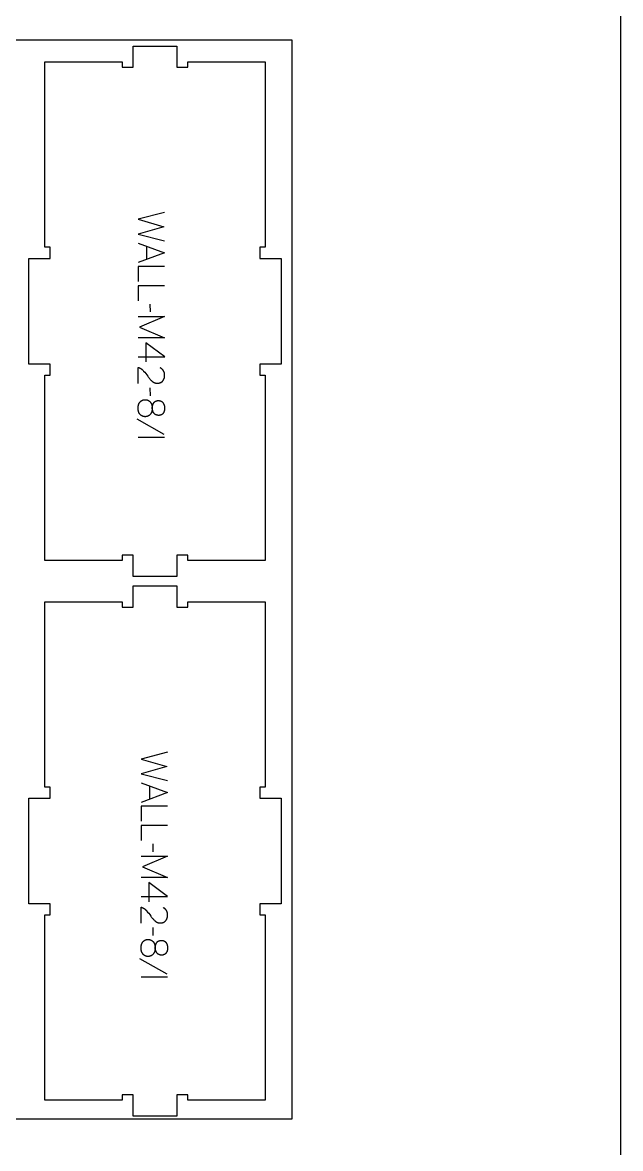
# Model space of a CAD drawing. Extents: x 2032 to 5216, y -27186 to -19593.
# Drawn here: x 4539 to 5216, y -21550 to -20277 of the extents above; entities that cross this region are included whole.
import ezdxf

# ---------------------------------------------------------------- set-up
doc = ezdxf.new("R2010")
doc.units = 0
for name, color, linetype in [('0_SHEET_SPRUCEPLY_2440X122', 1, 'CONTINUOUS'), ('1_ANYTOOL_1MMDEEP_LABELS_S', 2, 'CONTINUOUS'), ('4_ANYTOOL_CUTTHROUGH_OUTSI', 5, 'CONTINUOUS'), ('DONOTCUT', 18, 'CONTINUOUS')]:
    doc.layers.add(name, color=color, linetype=linetype)

msp = doc.modelspace()

# ---------------------------------------------------------------- linework, layer by layer
at = {"layer": '0_SHEET_SPRUCEPLY_2440X122'}
msp.add_lwpolyline([(4843.9, -20296.7), (4843.9, -21516.7), (2403.9, -21516.7), (2403.9, -20296.7)], close=True, dxfattribs=at)
at = {"layer": '1_ANYTOOL_1MMDEEP_LABELS_S'}
for points in [[(4699.9, -20491.8), (4669.9, -20499.5), (4699, -20508), (4669.9, -20516.4), (4699.9, -20523.9)], [(4669.9, -20526.5), (4699.9, -20537.4), (4669.9, -20548.5)], [(4679.5, -20530), (4679.5, -20544.9)], [(4699.9, -20552.7), (4669.9, -20552.7), (4669.9, -20569.8)], [(4699.9, -20574.6), (4669.9, -20574.6), (4669.9, -20591.7)], [(4683.8, -20604.3), (4683.7, -20595.5)], [(4669.9, -20609.4), (4699.9, -20609.4), (4671.5, -20621.4), (4699.8, -20633.4), (4669.9, -20633.4)], [(4669.9, -20655), (4700, -20655), (4678.6, -20639)], [(4678.6, -20639), (4678.6, -20660.8)], [(4670, -20685.2), (4670, -20666.9), (4670.5, -20667.1), (4670.7, -20667.1), (4670.9, -20667.2), (4671.1, -20667.3), (4671.3, -20667.4), (4671.6, -20667.5), (4671.8, -20667.6), (4672, -20667.7), (4672.2, -20667.8), (4672.4, -20667.9), (4672.6, -20668), (4672.8, -20668.1), (4673, -20668.2), (4673.2, -20668.4), (4673.4, -20668.5), (4673.6, -20668.6), (4673.8, -20668.7), (4673.9, -20668.9), (4674.1, -20669), (4674.3, -20669.2), (4674.5, -20669.3), (4674.7, -20669.5), (4674.8, -20669.6), (4675, -20669.8), (4675.2, -20669.9), (4675.3, -20670.1), (4675.5, -20670.3), (4675.7, -20670.4), (4675.8, -20670.6), (4676.1, -20671), (4677.4, -20672.4), (4678.6, -20673.9), (4679.7, -20675.4), (4680.8, -20677), (4681.4, -20677.7), (4682, -20678.5), (4682.5, -20679.2), (4683.1, -20679.9), (4683.7, -20680.5), (4684.3, -20681.2), (4684.9, -20681.8), (4685.6, -20682.4), (4685.7, -20682.5), (4685.9, -20682.7), (4686, -20682.8), (4686.2, -20682.9), (4686.4, -20683.1), (4686.5, -20683.2), (4686.7, -20683.3), (4686.9, -20683.4), (4687, -20683.5), (4687.2, -20683.6), (4687.4, -20683.7), (4687.6, -20683.8), (4687.8, -20683.9), (4687.9, -20684), (4688.1, -20684.1), (4688.3, -20684.2), (4688.5, -20684.2), (4688.7, -20684.3), (4688.9, -20684.4), (4689.1, -20684.4), (4689.3, -20684.5), (4689.5, -20684.5), (4689.7, -20684.6), (4689.9, -20684.6), (4690.1, -20684.6), (4690.4, -20684.7), (4690.6, -20684.7), (4690.8, -20684.7), (4691, -20684.7), (4691.2, -20684.7), (4691.5, -20684.7), (4691.7, -20684.7), (4691.9, -20684.7), (4692.2, -20684.7), (4692.4, -20684.7), (4692.7, -20684.7), (4692.9, -20684.7), (4693.1, -20684.7), (4693.4, -20684.6), (4693.6, -20684.6), (4693.8, -20684.5), (4694, -20684.5), (4694.2, -20684.4), (4694.4, -20684.4), (4694.6, -20684.3), (4694.8, -20684.3), (4695, -20684.2), (4695.2, -20684.1), (4695.4, -20684), (4695.6, -20683.9), (4695.8, -20683.9), (4696, -20683.8), (4696.1, -20683.7), (4696.3, -20683.6), (4696.5, -20683.4), (4696.6, -20683.3), (4696.8, -20683.2), (4697, -20683.1), (4697.1, -20682.9), (4697.3, -20682.8), (4697.4, -20682.7), (4697.5, -20682.5), (4697.7, -20682.4), (4697.8, -20682.2), (4697.9, -20682.1), (4698.1, -20681.9), (4698.2, -20681.7), (4698.3, -20681.6), (4698.4, -20681.4), (4698.5, -20681.2), (4698.6, -20681), (4698.7, -20680.9), (4698.8, -20680.7), (4698.9, -20680.5), (4699, -20680.3), (4699.1, -20680.1), (4699.2, -20679.9), (4699.2, -20679.8), (4699.3, -20679.6), (4699.4, -20679.4), (4699.4, -20679.2), (4699.5, -20679), (4699.6, -20678.7), (4699.6, -20678.5), (4699.7, -20678.3), (4699.7, -20678.1), (4699.7, -20677.9), (4699.8, -20677.7), (4699.8, -20677.5), (4699.8, -20677.2), (4699.9, -20677), (4699.9, -20676.8), (4699.9, -20676.5), (4699.9, -20676.3), (4699.9, -20675.8), (4699.9, -20675.5), (4699.9, -20675.1), (4699.9, -20674.8), (4699.8, -20674.4), (4699.8, -20674.1), (4699.7, -20673.7), (4699.7, -20673.4), (4699.6, -20673.1), (4699.5, -20672.8), (4699.5, -20672.6), (4699.4, -20672.5), (4699.4, -20672.3), (4699.3, -20672.2), (4699.3, -20672), (4699.2, -20671.9), (4699.1, -20671.7), (4699.1, -20671.6), (4699, -20671.4), (4698.9, -20671.3), (4698.9, -20671.2), (4698.8, -20671), (4698.7, -20670.9), (4698.6, -20670.8), (4698.6, -20670.6), (4698.5, -20670.5), (4698.4, -20670.4), (4698.3, -20670.2), (4698.2, -20670.1), (4698.1, -20670), (4698, -20669.9), (4697.9, -20669.7), (4697.8, -20669.6), (4697.7, -20669.5), (4697.6, -20669.4), (4697.5, -20669.3), (4697.4, -20669.2), (4697.3, -20669.1), (4697.2, -20668.9), (4697, -20668.8), (4696.9, -20668.7), (4696.8, -20668.6), (4696.5, -20668.4), (4696.3, -20668.2), (4696, -20668), (4695.7, -20667.9), (4695.4, -20667.7), (4695.1, -20667.5), (4694.8, -20667.3)], [(4683.8, -20698.9), (4683.7, -20690.1)], [(4699.4, -20742.7), (4668.7, -20725.5)], [(4699.9, -20746.2), (4669.9, -20746.2)], [(4703.3, -21101.8), (4673.3, -21109.5), (4702.4, -21118), (4673.3, -21126.4), (4703.3, -21133.9)], [(4673.3, -21136.5), (4703.3, -21147.4), (4673.3, -21158.5)], [(4682.8, -21140), (4682.8, -21154.9)], [(4703.3, -21162.7), (4673.3, -21162.7), (4673.3, -21179.8)], [(4703.3, -21184.6), (4673.3, -21184.6), (4673.3, -21201.7)], [(4687.1, -21214.3), (4687.1, -21205.5)], [(4673.3, -21219.4), (4703.3, -21219.4), (4674.9, -21231.4), (4703.1, -21243.4), (4673.3, -21243.4)], [(4673.3, -21265), (4703.3, -21265), (4681.9, -21249)], [(4681.9, -21249), (4681.9, -21270.8)], [(4673.3, -21295.2), (4673.3, -21276.9), (4673.8, -21277.1), (4674, -21277.1), (4674.2, -21277.2), (4674.5, -21277.3), (4674.7, -21277.4), (4674.9, -21277.5), (4675.1, -21277.6), (4675.3, -21277.7), (4675.5, -21277.8), (4675.7, -21277.9), (4675.9, -21278), (4676.1, -21278.1), (4676.3, -21278.2), (4676.5, -21278.4), (4676.7, -21278.5), (4676.9, -21278.6), (4677.1, -21278.7), (4677.3, -21278.9), (4677.5, -21279), (4677.6, -21279.2), (4677.8, -21279.3), (4678, -21279.5), (4678.2, -21279.6), (4678.4, -21279.8), (4678.5, -21279.9), (4678.7, -21280.1), (4678.9, -21280.3), (4679, -21280.4), (4679.2, -21280.6), (4679.5, -21281), (4680.7, -21282.4), (4681.9, -21283.9), (4683.1, -21285.4), (4684.2, -21287), (4684.7, -21287.7), (4685.3, -21288.5), (4685.9, -21289.2), (4686.5, -21289.9), (4687.1, -21290.5), (4687.7, -21291.2), (4688.3, -21291.8), (4688.9, -21292.4), (4689.1, -21292.5), (4689.2, -21292.7), (4689.4, -21292.8), (4689.5, -21292.9), (4689.7, -21293.1), (4689.9, -21293.2), (4690, -21293.3), (4690.2, -21293.4), (4690.4, -21293.5), (4690.6, -21293.6), (4690.7, -21293.7), (4690.9, -21293.8), (4691.1, -21293.9), (4691.3, -21294), (4691.5, -21294.1), (4691.7, -21294.2), (4691.9, -21294.2), (4692.1, -21294.3), (4692.3, -21294.4), (4692.5, -21294.4), (4692.7, -21294.5), (4692.9, -21294.5), (4693.1, -21294.6), (4693.3, -21294.6), (4693.5, -21294.6), (4693.7, -21294.7), (4693.9, -21294.7), (4694.1, -21294.7), (4694.4, -21294.7), (4694.6, -21294.7), (4694.8, -21294.7), (4695, -21294.7), (4695.3, -21294.7), (4695.5, -21294.7), (4695.8, -21294.7), (4696, -21294.7), (4696.2, -21294.7), (4696.5, -21294.7), (4696.7, -21294.6), (4696.9, -21294.6), (4697.1, -21294.5), (4697.4, -21294.5), (4697.6, -21294.4), (4697.8, -21294.4), (4698, -21294.3), (4698.2, -21294.3), (4698.4, -21294.2), (4698.6, -21294.1), (4698.8, -21294), (4698.9, -21293.9), (4699.1, -21293.9), (4699.3, -21293.8), (4699.5, -21293.7), (4699.7, -21293.6), (4699.8, -21293.4), (4700, -21293.3), (4700.1, -21293.2), (4700.3, -21293.1), (4700.4, -21292.9), (4700.6, -21292.8), (4700.7, -21292.7), (4700.9, -21292.5), (4701, -21292.4), (4701.2, -21292.2), (4701.3, -21292.1), (4701.4, -21291.9), (4701.5, -21291.7), (4701.6, -21291.6), (4701.8, -21291.4), (4701.9, -21291.2), (4702, -21291), (4702.1, -21290.9), (4702.2, -21290.7), (4702.3, -21290.5), (4702.3, -21290.3), (4702.4, -21290.1), (4702.5, -21289.9), (4702.6, -21289.8), (4702.7, -21289.6), (4702.7, -21289.4), (4702.8, -21289.2), (4702.8, -21289), (4702.9, -21288.7), (4703, -21288.5), (4703, -21288.3), (4703, -21288.1), (4703.1, -21287.9), (4703.1, -21287.7), (4703.2, -21287.5), (4703.2, -21287.2), (4703.2, -21287), (4703.2, -21286.8), (4703.2, -21286.5), (4703.2, -21286.3), (4703.3, -21285.8), (4703.2, -21285.5), (4703.2, -21285.1), (4703.2, -21284.8), (4703.2, -21284.4), (4703.1, -21284.1), (4703.1, -21283.7), (4703, -21283.4), (4702.9, -21283.1), (4702.8, -21282.8), (4702.8, -21282.6), (4702.8, -21282.5), (4702.7, -21282.3), (4702.6, -21282.2), (4702.6, -21282), (4702.5, -21281.9), (4702.5, -21281.7), (4702.4, -21281.6), (4702.3, -21281.4), (4702.3, -21281.3), (4702.2, -21281.2), (4702.1, -21281), (4702.1, -21280.9), (4702, -21280.8), (4701.9, -21280.6), (4701.8, -21280.5), (4701.7, -21280.4), (4701.6, -21280.2), (4701.5, -21280.1), (4701.5, -21280), (4701.4, -21279.9), (4701.3, -21279.7), (4701.2, -21279.6), (4701.1, -21279.5), (4700.9, -21279.4), (4700.8, -21279.3), (4700.7, -21279.2), (4700.6, -21279.1), (4700.5, -21278.9), (4700.4, -21278.8), (4700.3, -21278.7), (4700.1, -21278.6), (4699.9, -21278.4), (4699.6, -21278.2), (4699.3, -21278), (4699.1, -21277.9), (4698.8, -21277.7), (4698.5, -21277.5), (4698.2, -21277.3)], [(4687.1, -21308.9), (4687.1, -21300.1)], [(4702.8, -21352.7), (4672, -21335.5)], [(4703.3, -21356.2), (4673.3, -21356.2)]]:
    msp.add_lwpolyline(points, dxfattribs=at)
for points in [[(4685.9, -20713), (4685.9, -20713.5), (4685.9, -20714), (4685.8, -20714.3), (4685.8, -20714.6), (4685.8, -20714.8), (4685.8, -20715), (4685.7, -20715.3), (4685.7, -20715.5), (4685.6, -20715.8), (4685.6, -20716), (4685.5, -20716.2), (4685.5, -20716.5), (4685.4, -20716.7), (4685.3, -20716.9), (4685.3, -20717.1), (4685.2, -20717.3), (4685.1, -20717.5), (4685, -20717.7), (4684.9, -20717.9), (4684.9, -20718.1), (4684.8, -20718.3), (4684.7, -20718.5), (4684.5, -20718.7), (4684.4, -20718.9), (4684.3, -20719.1), (4684.2, -20719.3), (4684.1, -20719.4), (4684, -20719.6), (4683.8, -20719.8), (4683.7, -20720), (4683.5, -20720.1), (4683.4, -20720.3), (4683.3, -20720.4), (4683.1, -20720.6), (4683, -20720.7), (4682.8, -20720.8), (4682.7, -20721), (4682.5, -20721.1), (4682.3, -20721.2), (4682.2, -20721.3), (4682, -20721.5), (4681.8, -20721.6), (4681.7, -20721.7), (4681.5, -20721.8), (4681.3, -20721.8), (4681.1, -20721.9), (4681, -20722), (4680.8, -20722.1), (4680.6, -20722.2), (4680.4, -20722.2), (4680.2, -20722.3), (4680, -20722.3), (4679.8, -20722.4), (4679.6, -20722.4), (4679.4, -20722.5), (4679.2, -20722.5), (4679, -20722.5), (4678.8, -20722.5), (4678.5, -20722.6), (4678.3, -20722.6), (4678.1, -20722.6), (4677.9, -20722.6), (4677.7, -20722.6), (4677.4, -20722.6), (4677.2, -20722.6), (4677, -20722.5), (4676.8, -20722.5), (4676.6, -20722.5), (4676.4, -20722.5), (4676.2, -20722.4), (4675.9, -20722.4), (4675.7, -20722.3), (4675.6, -20722.3), (4675.4, -20722.2), (4675.2, -20722.2), (4675, -20722.1), (4674.8, -20722), (4674.6, -20721.9), (4674.4, -20721.8), (4674.3, -20721.8), (4674.1, -20721.7), (4673.9, -20721.6), (4673.7, -20721.5), (4673.6, -20721.3), (4673.4, -20721.2), (4673.2, -20721.1), (4673.1, -20721), (4672.9, -20720.8), (4672.8, -20720.7), (4672.6, -20720.6), (4672.5, -20720.4), (4672.4, -20720.3), (4672.2, -20720.1), (4672.1, -20720), (4671.9, -20719.8), (4671.8, -20719.6), (4671.7, -20719.4), (4671.6, -20719.3), (4671.5, -20719.1), (4671.3, -20718.9), (4671.2, -20718.7), (4671.1, -20718.5), (4671, -20718.3), (4670.9, -20718.1), (4670.8, -20717.9), (4670.8, -20717.7), (4670.7, -20717.5), (4670.6, -20717.3), (4670.5, -20717.1), (4670.5, -20716.9), (4670.4, -20716.7), (4670.3, -20716.5), (4670.3, -20716.2), (4670.2, -20716), (4670.2, -20715.8), (4670.1, -20715.5), (4670.1, -20715.3), (4670, -20715), (4670, -20714.8), (4670, -20714.6), (4670, -20714.3), (4669.9, -20714), (4669.9, -20713.5), (4669.9, -20713), (4669.9, -20712.5), (4669.9, -20711.9), (4670, -20711.7), (4670, -20711.4), (4670, -20711.2), (4670, -20710.9), (4670.1, -20710.7), (4670.1, -20710.5), (4670.2, -20710.2), (4670.2, -20710), (4670.3, -20709.8), (4670.3, -20709.6), (4670.4, -20709.3), (4670.5, -20709.1), (4670.5, -20708.9), (4670.6, -20708.7), (4670.7, -20708.5), (4670.8, -20708.3), (4670.8, -20708.1), (4670.9, -20707.9), (4671, -20707.7), (4671.1, -20707.5), (4671.2, -20707.3), (4671.3, -20707.1), (4671.5, -20706.9), (4671.6, -20706.8), (4671.7, -20706.6), (4671.8, -20706.4), (4671.9, -20706.2), (4672.1, -20706.1), (4672.2, -20705.9), (4672.4, -20705.7), (4672.5, -20705.6), (4672.6, -20705.4), (4672.8, -20705.3), (4672.9, -20705.2), (4673.1, -20705), (4673.2, -20704.9), (4673.4, -20704.8), (4673.6, -20704.7), (4673.7, -20704.6), (4673.9, -20704.5), (4674.1, -20704.4), (4674.3, -20704.3), (4674.4, -20704.2), (4674.6, -20704.1), (4674.8, -20704), (4675, -20703.9), (4675.2, -20703.9), (4675.4, -20703.8), (4675.6, -20703.7), (4675.7, -20703.7), (4675.9, -20703.6), (4676.2, -20703.6), (4676.4, -20703.6), (4676.6, -20703.5), (4676.8, -20703.5), (4677, -20703.5), (4677.2, -20703.5), (4677.4, -20703.4), (4677.7, -20703.4), (4677.9, -20703.4), (4678.1, -20703.4), (4678.3, -20703.4), (4678.5, -20703.5), (4678.8, -20703.5), (4679, -20703.5), (4679.2, -20703.5), (4679.4, -20703.6), (4679.6, -20703.6), (4679.8, -20703.6), (4680, -20703.7), (4680.2, -20703.7), (4680.4, -20703.8), (4680.6, -20703.9), (4680.8, -20703.9), (4681, -20704), (4681.1, -20704.1), (4681.3, -20704.2), (4681.5, -20704.3), (4681.7, -20704.4), (4681.8, -20704.5), (4682, -20704.6), (4682.2, -20704.7), (4682.3, -20704.8), (4682.5, -20704.9), (4682.7, -20705), (4682.8, -20705.2), (4683, -20705.3), (4683.1, -20705.4), (4683.3, -20705.6), (4683.4, -20705.7), (4683.5, -20705.9), (4683.7, -20706.1), (4683.8, -20706.2), (4684, -20706.4), (4684.1, -20706.6), (4684.2, -20706.8), (4684.3, -20706.9), (4684.4, -20707.1), (4684.5, -20707.3), (4684.7, -20707.5), (4684.8, -20707.7), (4684.9, -20707.9), (4684.9, -20708.1), (4685, -20708.3), (4685.1, -20708.5), (4685.2, -20708.7), (4685.3, -20708.9), (4685.3, -20709.1), (4685.4, -20709.3), (4685.5, -20709.6), (4685.5, -20709.8), (4685.6, -20710), (4685.6, -20710.2), (4685.7, -20710.5), (4685.7, -20710.7), (4685.8, -20710.9), (4685.8, -20711.2), (4685.8, -20711.4), (4685.8, -20711.7), (4685.9, -20711.9), (4685.9, -20712.5)], [(4699.9, -20713.1), (4699.9, -20713.5), (4699.9, -20713.9), (4699.9, -20714.3), (4699.8, -20714.5), (4699.8, -20714.7), (4699.8, -20714.9), (4699.7, -20715.1), (4699.7, -20715.3), (4699.7, -20715.5), (4699.6, -20715.7), (4699.6, -20715.8), (4699.5, -20716), (4699.5, -20716.2), (4699.4, -20716.4), (4699.4, -20716.6), (4699.3, -20716.7), (4699.3, -20716.9), (4699.2, -20717.1), (4699.1, -20717.2), (4699, -20717.4), (4699, -20717.6), (4698.9, -20717.7), (4698.8, -20717.9), (4698.7, -20718), (4698.6, -20718.2), (4698.5, -20718.3), (4698.4, -20718.5), (4698.3, -20718.6), (4698.2, -20718.8), (4698.1, -20718.9), (4698, -20719.1), (4697.9, -20719.2), (4697.8, -20719.3), (4697.7, -20719.4), (4697.6, -20719.6), (4697.4, -20719.7), (4697.3, -20719.8), (4697.2, -20719.9), (4697, -20720), (4696.9, -20720.1), (4696.7, -20720.2), (4696.6, -20720.3), (4696.4, -20720.4), (4696.3, -20720.4), (4696.1, -20720.5), (4696, -20720.6), (4695.8, -20720.6), (4695.6, -20720.7), (4695.5, -20720.8), (4695.3, -20720.8), (4695.1, -20720.9), (4694.9, -20720.9), (4694.7, -20720.9), (4694.6, -20721), (4694.4, -20721), (4694.2, -20721), (4694, -20721.1), (4693.8, -20721.1), (4693.6, -20721.1), (4693.4, -20721.1), (4693.1, -20721.1), (4692.9, -20721.1), (4692.7, -20721.1), (4692.5, -20721.1), (4692.3, -20721), (4692, -20721), (4691.8, -20721), (4691.6, -20721), (4691.4, -20720.9), (4691.2, -20720.9), (4691, -20720.8), (4690.9, -20720.8), (4690.7, -20720.7), (4690.5, -20720.7), (4690.3, -20720.6), (4690.1, -20720.5), (4690, -20720.4), (4689.8, -20720.4), (4689.6, -20720.3), (4689.5, -20720.2), (4689.3, -20720.1), (4689.2, -20720), (4689, -20719.9), (4688.9, -20719.8), (4688.7, -20719.6), (4688.6, -20719.5), (4688.5, -20719.4), (4688.3, -20719.3), (4688.2, -20719.1), (4688.1, -20719), (4688, -20718.8), (4687.9, -20718.7), (4687.7, -20718.5), (4687.6, -20718.4), (4687.5, -20718.2), (4687.4, -20718), (4687.3, -20717.9), (4687.2, -20717.7), (4687.1, -20717.5), (4687.1, -20717.4), (4687, -20717.2), (4686.9, -20717), (4686.8, -20716.8), (4686.7, -20716.7), (4686.7, -20716.5), (4686.6, -20716.3), (4686.5, -20716.1), (4686.5, -20716), (4686.4, -20715.8), (4686.4, -20715.6), (4686.3, -20715.4), (4686.3, -20715.2), (4686.2, -20715.1), (4686.2, -20714.9), (4686.2, -20714.7), (4686.1, -20714.5), (4686.1, -20714.3), (4686.1, -20714.1), (4686, -20713.9), (4686, -20713.7), (4686, -20713.5), (4686, -20713.3), (4686, -20713.1), (4686, -20712.7), (4686, -20712.3), (4686, -20712), (4686, -20711.6), (4686.1, -20711.4), (4686.1, -20711.2), (4686.1, -20711), (4686.1, -20710.9), (4686.2, -20710.7), (4686.2, -20710.5), (4686.3, -20710.3), (4686.3, -20710.1), (4686.3, -20709.9), (4686.4, -20709.8), (4686.4, -20709.6), (4686.5, -20709.4), (4686.6, -20709.2), (4686.6, -20709.1), (4686.7, -20708.9), (4686.8, -20708.7), (4686.8, -20708.6), (4686.9, -20708.4), (4687, -20708.2), (4687.1, -20708), (4687.2, -20707.7), (4687.4, -20707.4), (4687.6, -20707.1), (4687.7, -20706.9), (4687.8, -20706.7), (4687.9, -20706.6), (4688, -20706.4), (4688.2, -20706.3), (4688.3, -20706.2), (4688.4, -20706.1), (4688.4, -20706), (4688.5, -20706), (4688.6, -20705.9), (4688.6, -20705.9), (4688.7, -20705.8), (4688.8, -20705.7), (4688.8, -20705.7), (4688.9, -20705.6), (4689, -20705.6), (4689, -20705.5), (4689.1, -20705.5), (4689.2, -20705.4), (4689.3, -20705.4), (4689.3, -20705.3), (4689.4, -20705.3), (4689.6, -20705.2), (4689.7, -20705.1), (4689.9, -20705), (4690.1, -20705), (4690.3, -20704.9), (4690.4, -20704.8), (4690.6, -20704.8), (4690.8, -20704.7), (4691, -20704.7), (4691.2, -20704.6), (4691.4, -20704.6), (4691.6, -20704.6), (4691.8, -20704.5), (4692, -20704.5), (4692.2, -20704.5), (4692.4, -20704.5), (4692.7, -20704.5), (4692.9, -20704.5), (4693.1, -20704.5), (4693.3, -20704.5), (4693.5, -20704.5), (4693.8, -20704.5), (4694, -20704.5), (4694.2, -20704.6), (4694.4, -20704.6), (4694.6, -20704.6), (4694.8, -20704.7), (4695, -20704.7), (4695.2, -20704.8), (4695.3, -20704.8), (4695.5, -20704.9), (4695.7, -20705), (4695.9, -20705), (4696, -20705.1), (4696.2, -20705.2), (4696.4, -20705.3), (4696.5, -20705.4), (4696.7, -20705.5), (4696.7, -20705.5), (4696.8, -20705.6), (4696.9, -20705.6), (4697, -20705.7), (4697.1, -20705.8), (4697.2, -20705.9), (4697.4, -20706.1), (4697.5, -20706.2), (4697.6, -20706.3), (4697.8, -20706.5), (4697.9, -20706.6), (4698, -20706.8), (4698.1, -20706.9), (4698.2, -20707.1), (4698.3, -20707.3), (4698.4, -20707.4), (4698.5, -20707.6), (4698.6, -20707.8), (4698.7, -20707.9), (4698.8, -20708.1), (4698.9, -20708.3), (4699, -20708.5), (4699, -20708.6), (4699.1, -20708.8), (4699.2, -20709), (4699.2, -20709.2), (4699.3, -20709.4), (4699.4, -20709.5), (4699.4, -20709.7), (4699.5, -20709.9), (4699.5, -20710.1), (4699.6, -20710.3), (4699.6, -20710.5), (4699.7, -20710.7), (4699.7, -20710.9), (4699.7, -20711.1), (4699.8, -20711.5), (4699.9, -20711.9), (4699.9, -20712.3), (4699.9, -20712.7)], [(4689.2, -21323), (4689.2, -21323.5), (4689.2, -21324), (4689.2, -21324.3), (4689.2, -21324.6), (4689.1, -21324.8), (4689.1, -21325), (4689.1, -21325.3), (4689, -21325.5), (4689, -21325.8), (4688.9, -21326), (4688.9, -21326.2), (4688.8, -21326.5), (4688.8, -21326.7), (4688.7, -21326.9), (4688.6, -21327.1), (4688.5, -21327.3), (4688.5, -21327.5), (4688.4, -21327.7), (4688.3, -21327.9), (4688.2, -21328.1), (4688.1, -21328.3), (4688, -21328.5), (4687.9, -21328.7), (4687.8, -21328.9), (4687.7, -21329.1), (4687.5, -21329.3), (4687.4, -21329.4), (4687.3, -21329.6), (4687.2, -21329.8), (4687, -21330), (4686.9, -21330.1), (4686.7, -21330.3), (4686.6, -21330.4), (4686.5, -21330.6), (4686.3, -21330.7), (4686.2, -21330.8), (4686, -21331), (4685.8, -21331.1), (4685.7, -21331.2), (4685.5, -21331.3), (4685.3, -21331.5), (4685.2, -21331.6), (4685, -21331.7), (4684.8, -21331.8), (4684.7, -21331.8), (4684.5, -21331.9), (4684.3, -21332), (4684.1, -21332.1), (4683.9, -21332.2), (4683.7, -21332.2), (4683.5, -21332.3), (4683.3, -21332.3), (4683.1, -21332.4), (4682.9, -21332.4), (4682.7, -21332.5), (4682.5, -21332.5), (4682.3, -21332.5), (4682.1, -21332.5), (4681.9, -21332.6), (4681.7, -21332.6), (4681.4, -21332.6), (4681.2, -21332.6), (4681, -21332.6), (4680.8, -21332.6), (4680.6, -21332.6), (4680.3, -21332.5), (4680.1, -21332.5), (4679.9, -21332.5), (4679.7, -21332.5), (4679.5, -21332.4), (4679.3, -21332.4), (4679.1, -21332.3), (4678.9, -21332.3), (4678.7, -21332.2), (4678.5, -21332.2), (4678.3, -21332.1), (4678.1, -21332), (4677.9, -21331.9), (4677.8, -21331.8), (4677.6, -21331.8), (4677.4, -21331.7), (4677.2, -21331.6), (4677.1, -21331.5), (4676.9, -21331.3), (4676.8, -21331.2), (4676.6, -21331.1), (4676.4, -21331), (4676.3, -21330.8), (4676.1, -21330.7), (4676, -21330.6), (4675.8, -21330.4), (4675.7, -21330.3), (4675.6, -21330.1), (4675.4, -21330), (4675.3, -21329.8), (4675.2, -21329.6), (4675, -21329.4), (4674.9, -21329.3), (4674.8, -21329.1), (4674.7, -21328.9), (4674.6, -21328.7), (4674.5, -21328.5), (4674.4, -21328.3), (4674.3, -21328.1), (4674.2, -21327.9), (4674.1, -21327.7), (4674, -21327.5), (4673.9, -21327.3), (4673.9, -21327.1), (4673.8, -21326.9), (4673.7, -21326.7), (4673.7, -21326.5), (4673.6, -21326.2), (4673.6, -21326), (4673.5, -21325.8), (4673.5, -21325.5), (4673.4, -21325.3), (4673.4, -21325), (4673.4, -21324.8), (4673.3, -21324.6), (4673.3, -21324.3), (4673.3, -21324), (4673.3, -21323.5), (4673.3, -21323), (4673.3, -21322.5), (4673.3, -21321.9), (4673.3, -21321.7), (4673.3, -21321.4), (4673.4, -21321.2), (4673.4, -21320.9), (4673.4, -21320.7), (4673.5, -21320.5), (4673.5, -21320.2), (4673.6, -21320), (4673.6, -21319.8), (4673.7, -21319.6), (4673.7, -21319.3), (4673.8, -21319.1), (4673.9, -21318.9), (4673.9, -21318.7), (4674, -21318.5), (4674.1, -21318.3), (4674.2, -21318.1), (4674.3, -21317.9), (4674.4, -21317.7), (4674.5, -21317.5), (4674.6, -21317.3), (4674.7, -21317.1), (4674.8, -21316.9), (4674.9, -21316.8), (4675, -21316.6), (4675.2, -21316.4), (4675.3, -21316.2), (4675.4, -21316.1), (4675.6, -21315.9), (4675.7, -21315.7), (4675.8, -21315.6), (4676, -21315.4), (4676.1, -21315.3), (4676.3, -21315.2), (4676.4, -21315), (4676.6, -21314.9), (4676.8, -21314.8), (4676.9, -21314.7), (4677.1, -21314.6), (4677.2, -21314.5), (4677.4, -21314.4), (4677.6, -21314.3), (4677.8, -21314.2), (4677.9, -21314.1), (4678.1, -21314), (4678.3, -21313.9), (4678.5, -21313.9), (4678.7, -21313.8), (4678.9, -21313.7), (4679.1, -21313.7), (4679.3, -21313.6), (4679.5, -21313.6), (4679.7, -21313.6), (4679.9, -21313.5), (4680.1, -21313.5), (4680.3, -21313.5), (4680.6, -21313.5), (4680.8, -21313.4), (4681, -21313.4), (4681.2, -21313.4), (4681.4, -21313.4), (4681.7, -21313.4), (4681.9, -21313.5), (4682.1, -21313.5), (4682.3, -21313.5), (4682.5, -21313.5), (4682.7, -21313.6), (4682.9, -21313.6), (4683.1, -21313.6), (4683.3, -21313.7), (4683.5, -21313.7), (4683.7, -21313.8), (4683.9, -21313.9), (4684.1, -21313.9), (4684.3, -21314), (4684.5, -21314.1), (4684.7, -21314.2), (4684.8, -21314.3), (4685, -21314.4), (4685.2, -21314.5), (4685.3, -21314.6), (4685.5, -21314.7), (4685.7, -21314.8), (4685.8, -21314.9), (4686, -21315), (4686.2, -21315.2), (4686.3, -21315.3), (4686.5, -21315.4), (4686.6, -21315.6), (4686.7, -21315.7), (4686.9, -21315.9), (4687, -21316.1), (4687.2, -21316.2), (4687.3, -21316.4), (4687.4, -21316.6), (4687.5, -21316.8), (4687.7, -21316.9), (4687.8, -21317.1), (4687.9, -21317.3), (4688, -21317.5), (4688.1, -21317.7), (4688.2, -21317.9), (4688.3, -21318.1), (4688.4, -21318.3), (4688.5, -21318.5), (4688.5, -21318.7), (4688.6, -21318.9), (4688.7, -21319.1), (4688.8, -21319.3), (4688.8, -21319.6), (4688.9, -21319.8), (4688.9, -21320), (4689, -21320.2), (4689, -21320.5), (4689.1, -21320.7), (4689.1, -21320.9), (4689.1, -21321.2), (4689.2, -21321.4), (4689.2, -21321.7), (4689.2, -21321.9), (4689.2, -21322.5)], [(4703.3, -21323.1), (4703.2, -21323.5), (4703.2, -21323.9), (4703.2, -21324.3), (4703.2, -21324.5), (4703.1, -21324.7), (4703.1, -21324.9), (4703.1, -21325.1), (4703.1, -21325.3), (4703, -21325.5), (4703, -21325.7), (4702.9, -21325.8), (4702.9, -21326), (4702.8, -21326.2), (4702.8, -21326.4), (4702.7, -21326.6), (4702.7, -21326.7), (4702.6, -21326.9), (4702.5, -21327.1), (4702.5, -21327.2), (4702.4, -21327.4), (4702.3, -21327.6), (4702.2, -21327.7), (4702.1, -21327.9), (4702.1, -21328), (4702, -21328.2), (4701.9, -21328.3), (4701.8, -21328.5), (4701.7, -21328.6), (4701.6, -21328.8), (4701.5, -21328.9), (4701.4, -21329.1), (4701.3, -21329.2), (4701.1, -21329.3), (4701, -21329.4), (4700.9, -21329.6), (4700.8, -21329.7), (4700.6, -21329.8), (4700.5, -21329.9), (4700.4, -21330), (4700.2, -21330.1), (4700.1, -21330.2), (4699.9, -21330.3), (4699.8, -21330.4), (4699.6, -21330.4), (4699.5, -21330.5), (4699.3, -21330.6), (4699.1, -21330.6), (4699, -21330.7), (4698.8, -21330.8), (4698.6, -21330.8), (4698.5, -21330.9), (4698.3, -21330.9), (4698.1, -21330.9), (4697.9, -21331), (4697.7, -21331), (4697.5, -21331), (4697.3, -21331.1), (4697.1, -21331.1), (4696.9, -21331.1), (4696.7, -21331.1), (4696.5, -21331.1), (4696.3, -21331.1), (4696, -21331.1), (4695.8, -21331.1), (4695.6, -21331), (4695.4, -21331), (4695.2, -21331), (4695, -21331), (4694.8, -21330.9), (4694.6, -21330.9), (4694.4, -21330.8), (4694.2, -21330.8), (4694, -21330.7), (4693.8, -21330.7), (4693.7, -21330.6), (4693.5, -21330.5), (4693.3, -21330.4), (4693.1, -21330.4), (4693, -21330.3), (4692.8, -21330.2), (4692.7, -21330.1), (4692.5, -21330), (4692.4, -21329.9), (4692.2, -21329.8), (4692.1, -21329.6), (4691.9, -21329.5), (4691.8, -21329.4), (4691.7, -21329.3), (4691.5, -21329.1), (4691.4, -21329), (4691.3, -21328.8), (4691.2, -21328.7), (4691.1, -21328.5), (4691, -21328.4), (4690.9, -21328.2), (4690.8, -21328), (4690.7, -21327.9), (4690.6, -21327.7), (4690.5, -21327.5), (4690.4, -21327.4), (4690.3, -21327.2), (4690.2, -21327), (4690.2, -21326.8), (4690.1, -21326.7), (4690, -21326.5), (4689.9, -21326.3), (4689.9, -21326.1), (4689.8, -21326), (4689.8, -21325.8), (4689.7, -21325.6), (4689.7, -21325.4), (4689.6, -21325.2), (4689.6, -21325.1), (4689.5, -21324.9), (4689.5, -21324.7), (4689.5, -21324.5), (4689.4, -21324.3), (4689.4, -21324.1), (4689.4, -21323.9), (4689.4, -21323.7), (4689.4, -21323.5), (4689.3, -21323.3), (4689.3, -21323.1), (4689.3, -21322.7), (4689.3, -21322.3), (4689.3, -21322), (4689.4, -21321.6), (4689.4, -21321.4), (4689.4, -21321.2), (4689.5, -21321), (4689.5, -21320.9), (4689.5, -21320.7), (4689.6, -21320.5), (4689.6, -21320.3), (4689.6, -21320.1), (4689.7, -21319.9), (4689.7, -21319.8), (4689.8, -21319.6), (4689.8, -21319.4), (4689.9, -21319.2), (4690, -21319.1), (4690, -21318.9), (4690.1, -21318.7), (4690.2, -21318.6), (4690.2, -21318.4), (4690.3, -21318.2), (4690.4, -21318), (4690.6, -21317.7), (4690.8, -21317.4), (4691, -21317.1), (4691.1, -21316.9), (4691.2, -21316.7), (4691.3, -21316.6), (4691.4, -21316.4), (4691.5, -21316.3), (4691.6, -21316.2), (4691.7, -21316.1), (4691.8, -21316), (4691.8, -21316), (4691.9, -21315.9), (4692, -21315.9), (4692, -21315.8), (4692.1, -21315.7), (4692.2, -21315.7), (4692.2, -21315.6), (4692.3, -21315.6), (4692.4, -21315.5), (4692.5, -21315.5), (4692.5, -21315.4), (4692.6, -21315.4), (4692.7, -21315.3), (4692.8, -21315.3), (4692.9, -21315.2), (4693.1, -21315.1), (4693.3, -21315), (4693.4, -21315), (4693.6, -21314.9), (4693.8, -21314.8), (4694, -21314.8), (4694.1, -21314.7), (4694.3, -21314.7), (4694.5, -21314.6), (4694.7, -21314.6), (4694.9, -21314.6), (4695.1, -21314.5), (4695.3, -21314.5), (4695.6, -21314.5), (4695.8, -21314.5), (4696, -21314.5), (4696.2, -21314.5), (4696.4, -21314.5), (4696.7, -21314.5), (4696.9, -21314.5), (4697.1, -21314.5), (4697.3, -21314.5), (4697.5, -21314.6), (4697.7, -21314.6), (4697.9, -21314.6), (4698.1, -21314.7), (4698.3, -21314.7), (4698.5, -21314.8), (4698.7, -21314.8), (4698.9, -21314.9), (4699, -21315), (4699.2, -21315), (4699.4, -21315.1), (4699.5, -21315.2), (4699.7, -21315.3), (4699.9, -21315.4), (4700, -21315.5), (4700.1, -21315.5), (4700.2, -21315.6), (4700.2, -21315.6), (4700.3, -21315.7), (4700.5, -21315.8), (4700.6, -21315.9), (4700.7, -21316.1), (4700.9, -21316.2), (4701, -21316.3), (4701.1, -21316.5), (4701.2, -21316.6), (4701.3, -21316.8), (4701.5, -21316.9), (4701.6, -21317.1), (4701.7, -21317.3), (4701.8, -21317.4), (4701.9, -21317.6), (4702, -21317.8), (4702, -21317.9), (4702.1, -21318.1), (4702.2, -21318.3), (4702.3, -21318.5), (4702.4, -21318.6), (4702.5, -21318.8), (4702.5, -21319), (4702.6, -21319.2), (4702.7, -21319.4), (4702.7, -21319.5), (4702.8, -21319.7), (4702.8, -21319.9), (4702.9, -21320.1), (4702.9, -21320.3), (4703, -21320.5), (4703, -21320.7), (4703.1, -21320.9), (4703.1, -21321.1), (4703.1, -21321.5), (4703.2, -21321.9), (4703.2, -21322.3), (4703.2, -21322.7)]]:
    msp.add_lwpolyline(points, close=True, dxfattribs=at)
at = {"layer": '4_ANYTOOL_CUTTHROUGH_OUTSI', "color": 5}
for points in [[(4564.3, -20531.2), (4564.3, -20321.7), (4651.8, -20321.7), (4651.8, -20327.7), (4664.3, -20327.7), (4664.3, -20303.7), (4713.8, -20303.7), (4713.8, -20327.7), (4726.3, -20327.7), (4726.3, -20321.7), (4813.8, -20321.7), (4813.8, -20531.2), (4807.8, -20531.2), (4807.8, -20543.7), (4831.8, -20543.7), (4831.8, -20663.2), (4807.8, -20663.2), (4807.8, -20675.7), (4813.8, -20675.7), (4813.8, -20885.2), (4726.3, -20885.2), (4726.3, -20879.2), (4713.8, -20879.2), (4713.8, -20903.2), (4664.3, -20903.2), (4664.3, -20879.2), (4651.8, -20879.2), (4651.8, -20885.2), (4564.3, -20885.2), (4564.3, -20675.7), (4570.3, -20675.7), (4570.3, -20663.2), (4546.3, -20663.2), (4546.3, -20543.7), (4570.3, -20543.7), (4570.3, -20531.2)], [(4564.3, -21141.2), (4564.3, -20931.7), (4651.8, -20931.7), (4651.8, -20937.7), (4664.3, -20937.7), (4664.3, -20913.7), (4713.8, -20913.7), (4713.8, -20937.7), (4726.3, -20937.7), (4726.3, -20931.7), (4813.8, -20931.7), (4813.8, -21141.2), (4807.8, -21141.2), (4807.8, -21153.7), (4831.8, -21153.7), (4831.8, -21273.2), (4807.8, -21273.2), (4807.8, -21285.7), (4813.8, -21285.7), (4813.8, -21495.2), (4726.3, -21495.2), (4726.3, -21489.2), (4713.8, -21489.2), (4713.8, -21513.2), (4664.3, -21513.2), (4664.3, -21489.2), (4651.8, -21489.2), (4651.8, -21495.2), (4564.3, -21495.2), (4564.3, -21285.7), (4570.3, -21285.7), (4570.3, -21273.2), (4546.3, -21273.2), (4546.3, -21153.7), (4570.3, -21153.7), (4570.3, -21141.2)]]:
    msp.add_lwpolyline(points, close=True, dxfattribs=at)
at = {"layer": 'DONOTCUT'}
msp.add_lwpolyline([(5215.6, -27186.1), (2032.2, -27186.1), (2032.2, -19592.7), (5215.6, -19592.7)], close=True, dxfattribs=at)

doc.saveas('drawing.dxf')
